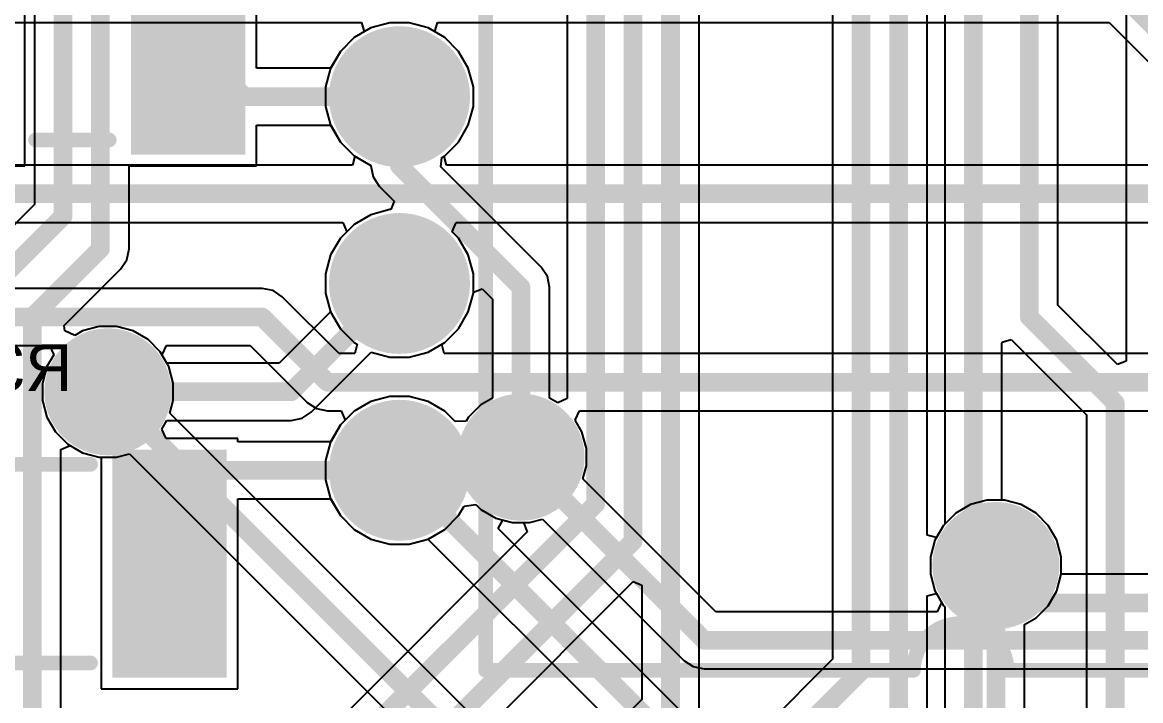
# Model space of a CAD drawing. Header units: inches. Extents: x -8.09 to -2.28, y -0.1 to 6.11.
# Drawn here: x -5.737 to -5.138, y 1.697 to 2.06 of the extents above; entities that cross this region are included whole.
import ezdxf

# ---------------------------------------------------------------- set-up
doc = ezdxf.new("R2010")
doc.units = ezdxf.units.IN
doc.header["$MEASUREMENT"] = 0
for name, color, linetype in [('BottomLayer', 5, 'Continuous'), ('BottomSolder', 6, 'Continuous'), ('InternalPlane1', 76, 'Continuous'), ('InternalPlane2', 16, 'Continuous'), ('MultiLayer', 9, 'Continuous'), ('PadHoleLayer', 156, 'Continuous'), ('TopLayer', 1, 'Continuous'), ('TopOverlay', 2, 'Continuous'), ('TopPaste', 8, 'Continuous'), ('TopSolder', 216, 'Continuous'), ('ViaHoleLayer', 16, 'Continuous')]:
    doc.layers.add(name, color=color, linetype=linetype)
doc.styles.add('Arial', font='', dxfattribs={"height": 0.2})
doc.styles.get('Arial').set_extended_font_data('Arial')

# ---------------------------------------------------------------- blocks, each defined once
blk = doc.blocks.new('PDIP600_P40_13')
at = {"layer": 'BottomLayer'}
h = blk.add_hatch(color=5, dxfattribs=at)
edge = h.paths.add_edge_path()
edge.add_arc((0.3, 0.95), 0.02953, 0, 360)
h = blk.add_hatch(color=5, dxfattribs=at)
edge = h.paths.add_edge_path()
edge.add_arc((0.3, 0.85), 0.02953, 0, 360)
h = blk.add_hatch(color=5, dxfattribs=at)
edge = h.paths.add_edge_path()
edge.add_arc((0.3, 0.75), 0.02953, 0, 360)
at = {"layer": 'BottomSolder'}
h = blk.add_hatch(color=6, dxfattribs=at)
edge = h.paths.add_edge_path()
edge.add_arc((0.3, 0.95), 0.03353, 0, 360)
h = blk.add_hatch(color=6, dxfattribs=at)
edge = h.paths.add_edge_path()
edge.add_arc((0.3, 0.85), 0.03353, 0, 360)
h = blk.add_hatch(color=6, dxfattribs=at)
edge = h.paths.add_edge_path()
edge.add_arc((0.3, 0.75), 0.03353, 0, 360)
at = {"layer": 'InternalPlane1'}
h = blk.add_hatch(color=76, dxfattribs=at)
edge = h.paths.add_edge_path()
edge.add_arc((0.3, 0.95), 0.03772, 0, 360)
h = blk.add_hatch(color=76, dxfattribs=at)
edge = h.paths.add_edge_path()
edge.add_arc((0.3, 0.85), 0.03772, 0, 360)
h = blk.add_hatch(color=76, dxfattribs=at)
edge = h.paths.add_edge_path()
edge.add_arc((0.3, 0.75), 0.03772, 0, 360)
at = {"layer": 'InternalPlane2'}
h = blk.add_hatch(color=16, dxfattribs=at)
edge = h.paths.add_edge_path()
edge.add_arc((0.3, 0.95), 0.03772, 0, 360)
h = blk.add_hatch(color=16, dxfattribs=at)
edge = h.paths.add_edge_path()
edge.add_arc((0.3, 0.85), 0.03772, 0, 360)
h = blk.add_hatch(color=16, dxfattribs=at)
edge = h.paths.add_edge_path()
edge.add_arc((0.3, 0.75), 0.03772, 0, 360)
at = {"layer": 'MultiLayer'}
h = blk.add_hatch(color=9, dxfattribs=at)
edge = h.paths.add_edge_path()
edge.add_arc((0.3, 0.95), 0.02953, 0, 360)
h = blk.add_hatch(color=9, dxfattribs=at)
edge = h.paths.add_edge_path()
edge.add_arc((0.3, 0.85), 0.02953, 0, 360)
h = blk.add_hatch(color=9, dxfattribs=at)
edge = h.paths.add_edge_path()
edge.add_arc((0.3, 0.75), 0.02953, 0, 360)
at = {"layer": 'PadHoleLayer'}
h = blk.add_hatch(color=156, dxfattribs=at)
edge = h.paths.add_edge_path()
edge.add_arc((0.3, 0.95), 0.01772, 0, 360)
h = blk.add_hatch(color=156, dxfattribs=at)
edge = h.paths.add_edge_path()
edge.add_arc((0.3, 0.85), 0.01772, 0, 360)
h = blk.add_hatch(color=156, dxfattribs=at)
edge = h.paths.add_edge_path()
edge.add_arc((0.3, 0.75), 0.01772, 0, 360)
at = {"layer": 'TopLayer'}
h = blk.add_hatch(color=1, dxfattribs=at)
edge = h.paths.add_edge_path()
edge.add_arc((0.3, 0.95), 0.02953, 0, 360)
h = blk.add_hatch(color=1, dxfattribs=at)
edge = h.paths.add_edge_path()
edge.add_arc((0.3, 0.85), 0.02953, 0, 360)
h = blk.add_hatch(color=1, dxfattribs=at)
edge = h.paths.add_edge_path()
edge.add_arc((0.3, 0.75), 0.02953, 0, 360)
at = {"layer": 'TopSolder'}
h = blk.add_hatch(color=216, dxfattribs=at)
edge = h.paths.add_edge_path()
edge.add_arc((0.3, 0.95), 0.03353, 0, 360)
h = blk.add_hatch(color=216, dxfattribs=at)
edge = h.paths.add_edge_path()
edge.add_arc((0.3, 0.85), 0.03353, 0, 360)
h = blk.add_hatch(color=216, dxfattribs=at)
edge = h.paths.add_edge_path()
edge.add_arc((0.3, 0.75), 0.03353, 0, 360)
at = {"layer": 'TopOverlay'}
for points in [[(-0.025, 1.05709, 0.00787, 0.00787, 0), (-0.25394, 1.05709, 0.00787, 0.00787, 0)], [(0.025, 1.05709, 0.00787, 0.00787, -1), (-0.025, 1.05709, 0.00787, 0.00787, 0)], [(0.25394, 1.05709, 0.00787, 0.00787, 0), (0.025, 1.05709, 0.00787, 0.00787, 0)], [(0.25394, 1.05709, 0.00787, 0.00787, 0), (0.25394, -1.05709, 0.00787, 0.00787, 0)]]:
    blk.add_lwpolyline(points, format="xyseb", dxfattribs=at)
for points in [[(-0.02697, 1.05709, 0.00394, 0.00394, 1), (-0.02303, 1.05709, 0.00394, 0.00394, 1)], [(-0.02697, 1.05709, 0.00394, 0.00394, 1), (-0.02303, 1.05709, 0.00394, 0.00394, 1)], [(0.02303, 1.05709, 0.00394, 0.00394, 1), (0.02697, 1.05709, 0.00394, 0.00394, 1)], [(0.02303, 1.05709, 0.00394, 0.00394, 1), (0.02697, 1.05709, 0.00394, 0.00394, 1)], [(0.25197, 1.05709, 0.00394, 0.00394, 1), (0.2559, 1.05709, 0.00394, 0.00394, 1)], [(0.25197, 1.05709, 0.00394, 0.00394, 1), (0.2559, 1.05709, 0.00394, 0.00394, 1)]]:
    blk.add_lwpolyline(points, format="xyseb", close=True, dxfattribs=at)
blk = doc.blocks.new('RESC3226X70X40ML20T20_52')
at = {"layer": 'TopLayer'}
for points in [[(-0.08858, -0.05709), (-0.08858, 0.05709), (-0.03543, 0.05709), (-0.03543, -0.05709)], [(0.03543, -0.05709), (0.03543, 0.05709), (0.08858, 0.05709), (0.08858, -0.05709)]]:
    blk.add_hatch(color=1, dxfattribs=at).paths.add_polyline_path(points)
at = {"layer": 'TopPaste'}
for points in [[(-0.08858, -0.05709), (-0.08858, 0.05709), (-0.03543, 0.05709), (-0.03543, -0.05709)], [(0.03543, -0.05709), (0.03543, 0.05709), (0.08858, 0.05709), (0.08858, -0.05709)]]:
    blk.add_hatch(color=8, dxfattribs=at).paths.add_polyline_path(points)
at = {"layer": 'TopSolder'}
for points in [[(-0.09258, -0.06109), (-0.09258, 0.06109), (-0.03143, 0.06109), (-0.03143, -0.06109)], [(0.03143, -0.06109), (0.03143, 0.06109), (0.09258, 0.06109), (0.09258, -0.06109)]]:
    blk.add_hatch(color=216, dxfattribs=at).paths.add_polyline_path(points)
at = {"layer": 'TopOverlay'}
for points in [[(-0.01969, 0.05315, 0.00787, 0.00787, 0), (0.01969, 0.05315, 0.00787, 0.00787, 0)], [(-0.01969, -0.05315, 0.00787, 0.00787, 0), (0.01969, -0.05315, 0.00787, 0.00787, 0)]]:
    blk.add_lwpolyline(points, format="xyseb", dxfattribs=at)
for points in [[(-0.02165, 0.05315, 0.00394, 0.00394, 1), (-0.01772, 0.05315, 0.00394, 0.00394, 1)], [(0.01772, 0.05315, 0.00394, 0.00394, 1), (0.02165, 0.05315, 0.00394, 0.00394, 1)], [(-0.02165, -0.05315, 0.00394, 0.00394, 1), (-0.01772, -0.05315, 0.00394, 0.00394, 1)], [(0.01772, -0.05315, 0.00394, 0.00394, 1), (0.02165, -0.05315, 0.00394, 0.00394, 1)]]:
    blk.add_lwpolyline(points, format="xyseb", close=True, dxfattribs=at)
blk = doc.blocks.new('RESC3226X70X40ML20T20_54')
at = {"layer": 'TopLayer'}
for points in [[(-0.08858, -0.05709), (-0.08858, 0.05709), (-0.03543, 0.05709), (-0.03543, -0.05709)], [(0.03543, -0.05709), (0.03543, 0.05709), (0.08858, 0.05709), (0.08858, -0.05709)]]:
    blk.add_hatch(color=1, dxfattribs=at).paths.add_polyline_path(points)
at = {"layer": 'TopPaste'}
for points in [[(-0.08858, -0.05709), (-0.08858, 0.05709), (-0.03543, 0.05709), (-0.03543, -0.05709)], [(0.03543, -0.05709), (0.03543, 0.05709), (0.08858, 0.05709), (0.08858, -0.05709)]]:
    blk.add_hatch(color=8, dxfattribs=at).paths.add_polyline_path(points)
at = {"layer": 'TopSolder'}
for points in [[(-0.09258, -0.06109), (-0.09258, 0.06109), (-0.03143, 0.06109), (-0.03143, -0.06109)], [(0.03143, -0.06109), (0.03143, 0.06109), (0.09258, 0.06109), (0.09258, -0.06109)]]:
    blk.add_hatch(color=216, dxfattribs=at).paths.add_polyline_path(points)
at = {"layer": 'TopOverlay'}
for points in [[(-0.01969, 0.05315, 0.00787, 0.00787, 0), (0.01969, 0.05315, 0.00787, 0.00787, 0)], [(-0.01969, -0.05315, 0.00787, 0.00787, 0), (0.01969, -0.05315, 0.00787, 0.00787, 0)]]:
    blk.add_lwpolyline(points, format="xyseb", dxfattribs=at)
for points in [[(-0.02165, 0.05315, 0.00394, 0.00394, 1), (-0.01772, 0.05315, 0.00394, 0.00394, 1)], [(0.01772, 0.05315, 0.00394, 0.00394, 1), (0.02165, 0.05315, 0.00394, 0.00394, 1)], [(-0.02165, -0.05315, 0.00394, 0.00394, 1), (-0.01772, -0.05315, 0.00394, 0.00394, 1)], [(0.01772, -0.05315, 0.00394, 0.00394, 1), (0.02165, -0.05315, 0.00394, 0.00394, 1)]]:
    blk.add_lwpolyline(points, format="xyseb", close=True, dxfattribs=at)

msp = doc.modelspace()

# ---------------------------------------------------------------- hatches: boundary and pattern name
at = {"layer": 'BottomLayer'}
h = msp.add_hatch(color=5, dxfattribs=at)
edge = h.paths.add_edge_path()
edge.add_arc((-5.691, 1.862), 0.025, 0, 360)
h = msp.add_hatch(color=5, dxfattribs=at)
edge = h.paths.add_edge_path()
edge.add_arc((-5.47, 1.827), 0.025, 0, 360)
h = msp.add_hatch(color=5, dxfattribs=at)
edge = h.paths.add_edge_path()
edge.add_arc((-5.21591, 1.769), 0.025, 0, 360)
at = {"layer": 'BottomSolder'}
h = msp.add_hatch(color=6, dxfattribs=at)
edge = h.paths.add_edge_path()
edge.add_arc((-5.691, 1.862), 0.029, 0, 360)
h = msp.add_hatch(color=6, dxfattribs=at)
edge = h.paths.add_edge_path()
edge.add_arc((-5.47, 1.827), 0.029, 0, 360)
h = msp.add_hatch(color=6, dxfattribs=at)
edge = h.paths.add_edge_path()
edge.add_arc((-5.21591, 1.769), 0.029, 0, 360)
at = {"layer": 'InternalPlane1'}
h = msp.add_hatch(color=76, dxfattribs=at)
edge = h.paths.add_edge_path()
edge.add_arc((-5.691, 1.862), 0.034, 0, 360)
h = msp.add_hatch(color=76, dxfattribs=at)
edge = h.paths.add_edge_path()
edge.add_arc((-5.47, 1.827), 0.034, 0, 360)
h = msp.add_hatch(color=76, dxfattribs=at)
edge = h.paths.add_edge_path()
edge.add_arc((-5.21591, 1.769), 0.034, 0, 360)
at = {"layer": 'InternalPlane2'}
h = msp.add_hatch(color=16, dxfattribs=at)
edge = h.paths.add_edge_path()
edge.add_arc((-5.691, 1.862), 0.034, 0, 360)
h = msp.add_hatch(color=16, dxfattribs=at)
edge = h.paths.add_edge_path()
edge.add_arc((-5.47, 1.827), 0.034, 0, 360)
h = msp.add_hatch(color=16, dxfattribs=at)
edge = h.paths.add_edge_path()
edge.add_arc((-5.21591, 1.769), 0.034, 0, 360)
at = {"layer": 'TopLayer'}
h = msp.add_hatch(color=1, dxfattribs=at)
edge = h.paths.add_edge_path()
edge.add_arc((-5.691, 1.862), 0.025, 0, 360)
h = msp.add_hatch(color=1, dxfattribs=at)
edge = h.paths.add_edge_path()
edge.add_arc((-5.47, 1.827), 0.025, 0, 360)
h = msp.add_hatch(color=1, dxfattribs=at)
edge = h.paths.add_edge_path()
edge.add_arc((-5.21591, 1.769), 0.025, 0, 360)
at = {"layer": 'TopSolder'}
h = msp.add_hatch(color=216, dxfattribs=at)
edge = h.paths.add_edge_path()
edge.add_arc((-5.691, 1.862), 0.029, 0, 360)
h = msp.add_hatch(color=216, dxfattribs=at)
edge = h.paths.add_edge_path()
edge.add_arc((-5.47, 1.827), 0.029, 0, 360)
h = msp.add_hatch(color=216, dxfattribs=at)
edge = h.paths.add_edge_path()
edge.add_arc((-5.21591, 1.769), 0.029, 0, 360)
at = {"layer": 'ViaHoleLayer'}
h = msp.add_hatch(color=16, dxfattribs=at)
edge = h.paths.add_edge_path()
edge.add_arc((-5.691, 1.862), 0.014, 0, 360)
h = msp.add_hatch(color=16, dxfattribs=at)
edge = h.paths.add_edge_path()
edge.add_arc((-5.47, 1.827), 0.014, 0, 360)
h = msp.add_hatch(color=16, dxfattribs=at)
edge = h.paths.add_edge_path()
edge.add_arc((-5.21591, 1.769), 0.014, 0, 360)

# ---------------------------------------------------------------- linework, layer by layer
at = {"layer": 'BottomLayer'}
for p, q in [((-7.0168, 2.05971), (-5.55528, 2.05971)), ((-5.55528, 2.05971), (-5.55394, 2.05471)), ((-5.51606, 2.05471), (-5.51472, 2.05971)), ((-5.51472, 2.05971), (-5.15533, 2.05971)), ((-5.15533, 2.05971), (-5.08354, 1.98791)), ((-5.55394, 2.05471), (-5.55927, 2.05163)), ((-5.51073, 2.05163), (-5.51606, 2.05471)), ((-5.55927, 2.05163), (-5.56663, 2.04427)), ((-5.50337, 2.04427), (-5.51073, 2.05163)), ((-5.56663, 2.04427), (-5.57183, 2.03526)), ((-5.49817, 2.03526), (-5.50337, 2.04427)), ((-5.57183, 2.03526), (-5.57453, 2.0252)), ((-5.49547, 2.0252), (-5.49817, 2.03526)), ((-5.57453, 2.0252), (-5.57453, 2.0148)), ((-5.49547, 2.0148), (-5.49547, 2.0252)), ((-5.57453, 2.0148), (-5.57183, 2.00474)), ((-5.49817, 2.00474), (-5.49547, 2.0148)), ((-5.57183, 2.00474), (-5.56663, 1.99573)), ((-5.50337, 1.99573), (-5.49817, 2.00474)), ((-5.56663, 1.99573), (-5.55927, 1.98837)), ((-5.51073, 1.98837), (-5.50337, 1.99573)), ((-5.55884, 1.98812), (-5.56014, 1.98329)), ((-5.55927, 1.98837), (-5.55884, 1.98812)), ((-5.51116, 1.98812), (-5.51073, 1.98837)), ((-5.50986, 1.98329), (-5.51116, 1.98812)), ((-5.56014, 1.98329), (-6.71846, 1.98329)), ((-5.08546, 1.98329), (-5.50986, 1.98329)), ((-6.71212, 1.95271), (-5.56527, 1.95271)), ((-5.56527, 1.95271), (-5.56319, 1.94771)), ((-5.50681, 1.94771), (-5.50473, 1.95271)), ((-5.50473, 1.95271), (-5.07886, 1.95271)), ((-5.56319, 1.94771), (-5.56663, 1.94427)), ((-5.50337, 1.94427), (-5.50681, 1.94771)), ((-5.56663, 1.94427), (-5.57183, 1.93526)), ((-5.49817, 1.93526), (-5.50337, 1.94427)), ((-5.57183, 1.93526), (-5.57453, 1.9252)), ((-5.49547, 1.9252), (-5.49817, 1.93526)), ((-5.57453, 1.9252), (-5.57453, 1.9148)), ((-5.49547, 1.9148), (-5.49547, 1.9252)), ((-5.60851, 1.91738), (-6.52791, 1.91738)), ((-5.60265, 1.91622), (-5.60851, 1.91738)), ((-5.59769, 1.9129), (-5.60265, 1.91622)), ((-5.57453, 1.9148), (-5.57183, 1.90474)), ((-5.49817, 1.90474), (-5.49547, 1.9148)), ((-5.56722, 1.88243), (-5.59769, 1.9129)), ((-5.57183, 1.90474), (-5.56663, 1.89573)), ((-5.50337, 1.89573), (-5.49817, 1.90474)), ((-5.56663, 1.89573), (-5.55927, 1.88837)), ((-5.51073, 1.88837), (-5.50337, 1.89573)), ((-6.52158, 1.88679), (-5.72229, 1.88679)), ((-5.72229, 1.88679), (-5.71999, 1.88179)), ((-5.66201, 1.88179), (-5.65971, 1.88679)), ((-5.65971, 1.88679), (-5.61484, 1.88679)), ((-5.61484, 1.88679), (-5.58437, 1.85632)), ((-5.55927, 1.88837), (-5.55764, 1.88743)), ((-5.55764, 1.88743), (-5.55898, 1.88243)), ((-5.51236, 1.88743), (-5.51073, 1.88837)), ((-5.51102, 1.88243), (-5.51236, 1.88743)), ((-5.71999, 1.88179), (-5.72361, 1.87551)), ((-5.65839, 1.87551), (-5.66201, 1.88179)), ((-5.55898, 1.88243), (-5.56722, 1.88243)), ((-5.0615, 1.88243), (-5.51102, 1.88243)), ((-5.72361, 1.87551), (-5.726, 1.86661)), ((-5.656, 1.86661), (-5.65839, 1.87551)), ((-5.726, 1.86661), (-5.726, 1.85739)), ((-5.656, 1.85739), (-5.656, 1.86661)), ((-5.726, 1.85739), (-5.72361, 1.84849)), ((-5.65785, 1.85048), (-5.656, 1.85739)), ((-5.58437, 1.85632), (-5.5794, 1.853)), ((-5.49467, 1.68729), (-5.65785, 1.85048)), ((-5.5794, 1.853), (-5.57355, 1.85184)), ((-5.57355, 1.85184), (-5.56613, 1.85184)), ((-5.56613, 1.85184), (-5.56406, 1.84684)), ((-5.44104, 1.84684), (-5.43877, 1.85184)), ((-5.43877, 1.85184), (-5.06784, 1.85184)), ((-5.72361, 1.84849), (-5.71901, 1.84051)), ((-5.56663, 1.84427), (-5.57183, 1.83526)), ((-5.56406, 1.84684), (-5.56663, 1.84427)), ((-5.43739, 1.84051), (-5.44104, 1.84684)), ((-5.71901, 1.84051), (-5.71249, 1.83399)), ((-5.435, 1.83161), (-5.43739, 1.84051)), ((-5.71249, 1.83399), (-5.70451, 1.82939)), ((-5.57183, 1.83526), (-5.57453, 1.8252)), ((-5.435, 1.82239), (-5.435, 1.83161)), ((-5.70451, 1.82939), (-5.69561, 1.827)), ((-5.69561, 1.827), (-5.68639, 1.827)), ((-5.68639, 1.827), (-5.67948, 1.82885)), ((-5.67948, 1.82885), (-5.51181, 1.66119)), ((-5.57453, 1.8252), (-5.57453, 1.8148)), ((-5.43685, 1.81548), (-5.435, 1.82239)), ((-5.57453, 1.8148), (-5.57183, 1.80474)), ((-5.36567, 1.74429), (-5.43685, 1.81548)), ((-5.57183, 1.80474), (-5.56663, 1.79573)), ((-5.22942, 1.80161), (-5.2374, 1.79701)), ((-5.22051, 1.804), (-5.22942, 1.80161)), ((-5.2113, 1.804), (-5.22051, 1.804)), ((-5.2024, 1.80161), (-5.2113, 1.804)), ((-5.19442, 1.79701), (-5.2024, 1.80161)), ((-5.56663, 1.79573), (-5.55927, 1.78837)), ((-5.2374, 1.79701), (-5.24391, 1.79049)), ((-5.1879, 1.79049), (-5.19442, 1.79701)), ((-5.48224, 1.78887), (-5.47965, 1.79335)), ((-5.47965, 1.79335), (-5.47461, 1.792)), ((-5.47461, 1.792), (-5.46539, 1.792)), ((-5.46539, 1.792), (-5.45848, 1.79385)), ((-5.45848, 1.79385), (-5.38281, 1.71819)), ((-5.24391, 1.79049), (-5.24852, 1.78251)), ((-5.18329, 1.78251), (-5.1879, 1.79049)), ((-5.55927, 1.78837), (-5.55026, 1.78317)), ((-5.55026, 1.78317), (-5.5402, 1.78047)), ((-5.5298, 1.78047), (-5.51978, 1.78316)), ((-5.51978, 1.78316), (-5.42854, 1.69191)), ((-5.08467, 1.39129), (-5.48224, 1.78887)), ((-5.5402, 1.78047), (-5.5298, 1.78047)), ((-5.24852, 1.78251), (-5.25091, 1.77361)), ((-5.18091, 1.77361), (-5.18329, 1.78251)), ((-5.25091, 1.77361), (-5.25091, 1.76439)), ((-5.18091, 1.76439), (-5.18091, 1.77361)), ((-5.25091, 1.76439), (-5.24852, 1.75549)), ((-5.18083, 1.76429), (-5.18091, 1.76439)), ((-4.6214, 1.76429), (-5.18083, 1.76429)), ((-5.24852, 1.75549), (-5.24494, 1.74929)), ((-5.24494, 1.74929), (-5.24731, 1.74429)), ((-5.24731, 1.74429), (-5.36567, 1.74429)), ((-5.38281, 1.71819), (-5.37785, 1.71487)), ((-5.37785, 1.71487), (-5.372, 1.71371)), ((-5.372, 1.71371), (-4.91199, 1.71371))]:
    msp.add_line(p, q, dxfattribs=at)
for points in [[(-5.149, 2.075, 0.01, 0.01, 0), (-4.994, 1.92, 0.01, 0.01, 0)], [(-6.71846, 1.968, 0.01, 0.01, 0), (-5.07253, 1.968, 0.01, 0.01, 0)], [(-6.52791, 1.90209, 0.01, 0.01, 0), (-5.60851, 1.90209, 0.01, 0.01, 0)], [(-5.60851, 1.90209, 0.01, 0.01, 0), (-5.57355, 1.86713, 0.01, 0.01, 0)], [(-5.691, 1.862, 0.01, 0.01, 0), (-5.501, 1.672, 0.01, 0.01, 0)], [(-5.57355, 1.86713, 0.01, 0.01, 0), (-5.0615, 1.86713, 0.01, 0.01, 0)], [(-5.47, 1.827, 0.01, 0.01, 0), (-5.372, 1.729, 0.01, 0.01, 0)], [(-5.535, 1.82, 0.01, 0.01, 0), (-5.091, 1.376, 0.01, 0.01, 0)], [(-5.21591, 1.769, 0.01, 0.01, 0), (-5.19591, 1.749, 0.01, 0.01, 0)], [(-5.19591, 1.749, 0.01, 0.01, 0), (-4.165, 1.749, 0.01, 0.01, 0)], [(-5.372, 1.729, 0.01, 0.01, 0), (-4.401, 1.729, 0.01, 0.01, 0)]]:
    msp.add_lwpolyline(points, format="xyseb", dxfattribs=at)
for points in [[(-5.61101, 1.90209, 0.005, 0.005, 1), (-5.60601, 1.90209, 0.005, 0.005, 1)], [(-5.61101, 1.90209, 0.005, 0.005, 1), (-5.60601, 1.90209, 0.005, 0.005, 1)], [(-5.6935, 1.862, 0.005, 0.005, 1), (-5.6885, 1.862, 0.005, 0.005, 1)], [(-5.57605, 1.86713, 0.005, 0.005, 1), (-5.57105, 1.86713, 0.005, 0.005, 1)], [(-5.57605, 1.86713, 0.005, 0.005, 1), (-5.57105, 1.86713, 0.005, 0.005, 1)], [(-5.4725, 1.827, 0.005, 0.005, 1), (-5.4675, 1.827, 0.005, 0.005, 1)], [(-5.5375, 1.82, 0.005, 0.005, 1), (-5.5325, 1.82, 0.005, 0.005, 1)], [(-5.21841, 1.769, 0.005, 0.005, 1), (-5.21341, 1.769, 0.005, 0.005, 1)], [(-5.19841, 1.749, 0.005, 0.005, 1), (-5.19341, 1.749, 0.005, 0.005, 1)], [(-5.19841, 1.749, 0.005, 0.005, 1), (-5.19341, 1.749, 0.005, 0.005, 1)], [(-5.3745, 1.729, 0.005, 0.005, 1), (-5.3695, 1.729, 0.005, 0.005, 1)], [(-5.3745, 1.729, 0.005, 0.005, 1), (-5.3695, 1.729, 0.005, 0.005, 1)]]:
    msp.add_lwpolyline(points, format="xyseb", close=True, dxfattribs=at)
at = {"layer": 'TopLayer'}
for p, q in [((-5.37471, 1.691), (-5.37471, 2.44306)), ((-5.73029, 2.38271), (-5.73029, 1.96233)), ((-5.18271, 1.90833), (-5.18271, 2.36393)), ((-5.14629, 2.33359), (-5.14629, 1.87846)), ((-5.30329, 2.28042), (-5.30329, 1.71886)), ((-5.44529, 2.27667), (-5.44529, 1.8584)), ((-5.24329, 2.25654), (-5.24329, 1.79111)), ((-5.25271, 1.78526), (-5.25271, 2.25367)), ((-5.73543, 1.98291), (-5.73543, 2.11709)), ((-5.61142, 2.03529), (-5.61142, 2.11709)), ((-5.5402, 2.05953), (-5.55026, 2.05683)), ((-5.5298, 2.05953), (-5.5402, 2.05953)), ((-5.51974, 2.05683), (-5.5298, 2.05953)), ((-5.55026, 2.05683), (-5.55927, 2.05163)), ((-5.51073, 2.05163), (-5.51974, 2.05683)), ((-5.55927, 2.05163), (-5.56663, 2.04427)), ((-5.50337, 2.04427), (-5.51073, 2.05163)), ((-5.56663, 2.04427), (-5.57181, 2.03529)), ((-5.49817, 2.03526), (-5.50337, 2.04427)), ((-5.57181, 2.03529), (-5.61142, 2.03529)), ((-5.49547, 2.0252), (-5.49817, 2.03526)), ((-5.49547, 2.0148), (-5.49547, 2.0252)), ((-5.49817, 2.00474), (-5.49547, 2.0148)), ((-5.61142, 1.98291), (-5.61142, 2.00471)), ((-5.61142, 2.00471), (-5.57181, 2.00471)), ((-5.57181, 2.00471), (-5.56663, 1.99573)), ((-5.50337, 1.99573), (-5.49817, 2.00474)), ((-5.56663, 1.99573), (-5.55927, 1.98837)), ((-5.51073, 1.98837), (-5.50337, 1.99573)), ((-5.55927, 1.98837), (-5.55029, 1.98319)), ((-5.51292, 1.98252), (-5.51227, 1.98748)), ((-5.51227, 1.98748), (-5.51073, 1.98837)), ((-5.80858, 1.98291), (-5.73543, 1.98291)), ((-5.67971, 1.93851), (-5.67971, 1.98291)), ((-5.67971, 1.98291), (-5.61142, 1.98291)), ((-5.55029, 1.98319), (-5.55029, 1.98297)), ((-5.55029, 1.98297), (-5.54913, 1.97712)), ((-5.45919, 1.92879), (-5.51292, 1.98252)), ((-5.54913, 1.97712), (-5.54581, 1.97216)), ((-5.54581, 1.97216), (-5.5378, 1.96415)), ((-5.5378, 1.96415), (-5.53972, 1.95953)), ((-5.73029, 1.96233), (-5.79282, 1.89981)), ((-5.55026, 1.95683), (-5.55927, 1.95163)), ((-5.5402, 1.95953), (-5.55026, 1.95683)), ((-5.53972, 1.95953), (-5.5402, 1.95953)), ((-5.55927, 1.95163), (-5.56663, 1.94427)), ((-5.68087, 1.93265), (-5.67971, 1.93851)), ((-5.56663, 1.94427), (-5.57183, 1.93526)), ((-5.68419, 1.92769), (-5.68087, 1.93265)), ((-5.57183, 1.93526), (-5.57453, 1.9252)), ((-5.7144, 1.89748), (-5.68419, 1.92769)), ((-5.45587, 1.92382), (-5.45919, 1.92879)), ((-5.57453, 1.9252), (-5.57453, 1.9148)), ((-5.45471, 1.91797), (-5.45587, 1.92382)), ((-5.57453, 1.9148), (-5.57184, 1.90478)), ((-5.49817, 1.90474), (-5.49547, 1.9148)), ((-5.49547, 1.91528), (-5.49085, 1.9172)), ((-5.49547, 1.9148), (-5.49547, 1.91528)), ((-5.49085, 1.9172), (-5.48529, 1.91164)), ((-5.45471, 1.85858), (-5.45471, 1.91797)), ((-5.48529, 1.91164), (-5.48529, 1.85858)), ((-5.57184, 1.90478), (-5.59933, 1.87729)), ((-5.50337, 1.89573), (-5.49817, 1.90474)), ((-5.15091, 1.87654), (-5.18271, 1.90833)), ((-5.71399, 1.89465), (-5.7144, 1.89748)), ((-5.69561, 1.897), (-5.70451, 1.89461)), ((-5.68639, 1.897), (-5.69561, 1.897)), ((-5.67749, 1.89461), (-5.68639, 1.897)), ((-5.70871, 1.89219), (-5.71399, 1.89465)), ((-5.70451, 1.89461), (-5.70871, 1.89219)), ((-5.66951, 1.89001), (-5.67749, 1.89461)), ((-5.51073, 1.88837), (-5.50337, 1.89573)), ((-5.66299, 1.88349), (-5.66951, 1.89001)), ((-5.51974, 1.88317), (-5.51073, 1.88837)), ((-5.21271, 1.88823), (-5.21208, 1.88871)), ((-5.21271, 1.804), (-5.21271, 1.88823)), ((-5.21208, 1.88871), (-5.20771, 1.89008)), ((-5.20771, 1.89008), (-5.16738, 1.84975)), ((-5.65942, 1.87729), (-5.66299, 1.88349)), ((-5.58219, 1.85119), (-5.55022, 1.88316)), ((-5.55022, 1.88316), (-5.5402, 1.88047)), ((-5.5402, 1.88047), (-5.5298, 1.88047)), ((-5.5298, 1.88047), (-5.51974, 1.88317)), ((-5.59933, 1.87729), (-5.65942, 1.87729)), ((-5.14629, 1.87846), (-5.15091, 1.87654)), ((-5.55026, 1.85683), (-5.55927, 1.85163)), ((-5.5402, 1.85953), (-5.55026, 1.85683)), ((-5.5298, 1.85953), (-5.5402, 1.85953)), ((-5.51974, 1.85683), (-5.5298, 1.85953)), ((-5.51073, 1.85163), (-5.51974, 1.85683)), ((-5.49149, 1.85501), (-5.49801, 1.84849)), ((-5.48529, 1.85858), (-5.49149, 1.85501)), ((-5.45029, 1.85604), (-5.45471, 1.85858)), ((-5.44529, 1.8584), (-5.45029, 1.85604)), ((-5.58715, 1.84787), (-5.58219, 1.85119)), ((-5.55927, 1.85163), (-5.56663, 1.84427)), ((-5.50517, 1.84608), (-5.51073, 1.85163)), ((-5.16738, 1.84975), (-5.16738, 1.25406)), ((-5.66208, 1.84209), (-5.65942, 1.84671)), ((-5.65942, 1.84671), (-5.593, 1.84671)), ((-5.593, 1.84671), (-5.58715, 1.84787)), ((-5.56663, 1.84427), (-5.57181, 1.83529)), ((-5.49924, 1.84636), (-5.50517, 1.84608)), ((-5.49801, 1.84849), (-5.49924, 1.84636)), ((-5.65987, 1.83709), (-5.66208, 1.84209)), ((-5.62142, 1.83709), (-5.65987, 1.83709)), ((-5.62142, 1.83529), (-5.62142, 1.83709)), ((-5.71612, 1.83114), (-5.71112, 1.8332)), ((-5.71612, 1.31851), (-5.71612, 1.83114)), ((-5.71112, 1.8332), (-5.70451, 1.82939)), ((-5.57181, 1.83529), (-5.62142, 1.83529)), ((-5.70451, 1.82939), (-5.69561, 1.827)), ((-5.69561, 1.827), (-5.69457, 1.827)), ((-5.69457, 1.827), (-5.69457, 1.70291)), ((-5.62142, 1.70291), (-5.62142, 1.80471)), ((-5.62142, 1.80471), (-5.57181, 1.80471)), ((-5.57181, 1.80471), (-5.56663, 1.79573)), ((-5.50042, 1.80085), (-5.49417, 1.80167)), ((-5.49417, 1.80167), (-5.49149, 1.79899)), ((-5.2113, 1.804), (-5.21271, 1.804)), ((-5.2024, 1.80161), (-5.2113, 1.804)), ((-5.19442, 1.79701), (-5.2024, 1.80161)), ((-5.56663, 1.79573), (-5.55927, 1.78837)), ((-5.51073, 1.78837), (-5.50337, 1.79573)), ((-5.50337, 1.79573), (-5.50042, 1.80085)), ((-5.49149, 1.79899), (-5.48351, 1.79439)), ((-5.1879, 1.79049), (-5.19442, 1.79701)), ((-5.48351, 1.79439), (-5.47461, 1.792)), ((-5.47461, 1.792), (-5.4687, 1.792)), ((-5.4687, 1.792), (-5.46663, 1.787)), ((-5.24391, 1.79049), (-5.24771, 1.78392)), ((-5.24329, 1.79111), (-5.24391, 1.79049)), ((-5.18329, 1.78251), (-5.1879, 1.79049)), ((-5.46663, 1.787), (-5.57881, 1.67481)), ((-5.55927, 1.78837), (-5.55026, 1.78317)), ((-5.55026, 1.78317), (-5.5402, 1.78047)), ((-5.5298, 1.78047), (-5.51974, 1.78317)), ((-5.51974, 1.78317), (-5.51073, 1.78837)), ((-5.24771, 1.78392), (-5.25271, 1.78526)), ((-5.5402, 1.78047), (-5.5298, 1.78047)), ((-5.18091, 1.77361), (-5.18329, 1.78251)), ((-5.18091, 1.76439), (-5.18091, 1.77361)), ((-5.49384, 1.67653), (-5.40991, 1.76046)), ((-5.40991, 1.76046), (-5.40529, 1.75854)), ((-5.18329, 1.75549), (-5.18091, 1.76439)), ((-5.40529, 1.75854), (-5.40529, 1.69733)), ((-5.25271, 1.75274), (-5.24771, 1.75408)), ((-5.24771, 1.75408), (-5.24391, 1.74751)), ((-5.1879, 1.74751), (-5.18329, 1.75549)), ((-5.25271, 1.588), (-5.25271, 1.75274)), ((-5.24391, 1.74751), (-5.24329, 1.74689)), ((-5.19442, 1.74099), (-5.1879, 1.74751)), ((-5.24329, 1.74689), (-5.24329, 1.34351)), ((-5.20061, 1.73742), (-5.19442, 1.74099)), ((-5.20061, 1.26476), (-5.20061, 1.73742)), ((-5.30329, 1.71886), (-5.41306, 1.6091)), ((-5.69457, 1.70291), (-5.62142, 1.70291)), ((-5.40529, 1.69733), (-5.43748, 1.66515))]:
    msp.add_line(p, q, dxfattribs=at)
for points in [[(-5.198, 1.902, 0.01, 0.01, 0), (-5.198, 2.804, 0.01, 0.01, 0)], [(-5.695, 1.93851, 0.01, 0.01, 0), (-5.695, 2.485, 0.01, 0.01, 0)], [(-5.39, 1.691, 0.01, 0.01, 0), (-5.39, 2.44306, 0.01, 0.01, 0)], [(-5.41, 1.782, 0.01, 0.01, 0), (-5.41, 2.432, 0.01, 0.01, 0)], [(-5.228, 1.34351, 0.01, 0.01, 0), (-5.228, 2.41, 0.01, 0.01, 0)], [(-5.715, 1.956, 0.01, 0.01, 0), (-5.715, 2.393, 0.01, 0.01, 0)], [(-5.288, 1.71253, 0.01, 0.01, 0), (-5.288, 2.312, 0.01, 0.01, 0)], [(-5.43, 1.802, 0.01, 0.01, 0), (-5.43, 2.283, 0.01, 0.01, 0)], [(-5.268, 1.588, 0.01, 0.01, 0), (-5.268, 2.26, 0.01, 0.01, 0)], [(-5.64799, 2.05, 0.01, 0.01, 0), (-5.61799, 2.02, 0.01, 0.01, 0)], [(-5.61799, 2.02, 0.01, 0.01, 0), (-5.535, 2.02, 0.01, 0.01, 0)], [(-5.535, 1.98297, 0.01, 0.01, 0), (-5.535, 2.02, 0.01, 0.01, 0)], [(-5.535, 1.98297, 0.01, 0.01, 0), (-5.47, 1.91797, 0.01, 0.01, 0)], [(-5.78201, 1.88899, 0.01, 0.01, 0), (-5.715, 1.956, 0.01, 0.01, 0)], [(-5.73142, 1.90209, 0.01, 0.01, 0), (-5.695, 1.93851, 0.01, 0.01, 0)], [(-5.593, 1.862, 0.01, 0.01, 0), (-5.535, 1.92, 0.01, 0.01, 0)], [(-5.47, 1.827, 0.01, 0.01, 0), (-5.47, 1.91797, 0.01, 0.01, 0)], [(-5.73142, 1.31217, 0.01, 0.01, 0), (-5.73142, 1.90209, 0.01, 0.01, 0)], [(-5.198, 1.902, 0.01, 0.01, 0), (-5.15209, 1.85609, 0.01, 0.01, 0)], [(-5.691, 1.862, 0.01, 0.01, 0), (-5.593, 1.862, 0.01, 0.01, 0)], [(-5.15209, 1.11094, 0.01, 0.01, 0), (-5.15209, 1.85609, 0.01, 0.01, 0)], [(-5.65799, 1.82, 0.01, 0.01, 0), (-5.535, 1.82, 0.01, 0.01, 0)], [(-5.65799, 1.77, 0.01, 0.01, 0), (-5.65799, 1.82, 0.01, 0.01, 0)], [(-5.568, 1.664, 0.01, 0.01, 0), (-5.43, 1.802, 0.01, 0.01, 0)], [(-5.50914, 1.68286, 0.01, 0.01, 0), (-5.41, 1.782, 0.01, 0.01, 0)], [(-5.21591, 1.26476, 0.01, 0.01, 0), (-5.21591, 1.769, 0.01, 0.01, 0)], [(-5.40853, 1.592, 0.01, 0.01, 0), (-5.288, 1.71253, 0.01, 0.01, 0)]]:
    msp.add_lwpolyline(points, format="xyseb", dxfattribs=at)
for points in [[(-5.65049, 2.05, 0.005, 0.005, 1), (-5.64549, 2.05, 0.005, 0.005, 1)], [(-5.62049, 2.02, 0.005, 0.005, 1), (-5.61549, 2.02, 0.005, 0.005, 1)], [(-5.62049, 2.02, 0.005, 0.005, 1), (-5.61549, 2.02, 0.005, 0.005, 1)], [(-5.5375, 2.02, 0.005, 0.005, 1), (-5.5325, 2.02, 0.005, 0.005, 1)], [(-5.5375, 2.02, 0.005, 0.005, 1), (-5.5325, 2.02, 0.005, 0.005, 1)], [(-5.5375, 1.98297, 0.005, 0.005, 1), (-5.5325, 1.98297, 0.005, 0.005, 1)], [(-5.5375, 1.98297, 0.005, 0.005, 1), (-5.5325, 1.98297, 0.005, 0.005, 1)], [(-5.7175, 1.956, 0.005, 0.005, 1), (-5.7125, 1.956, 0.005, 0.005, 1)], [(-5.7175, 1.956, 0.005, 0.005, 1), (-5.7125, 1.956, 0.005, 0.005, 1)], [(-5.6975, 1.93851, 0.005, 0.005, 1), (-5.6925, 1.93851, 0.005, 0.005, 1)], [(-5.6975, 1.93851, 0.005, 0.005, 1), (-5.6925, 1.93851, 0.005, 0.005, 1)], [(-5.5375, 1.92, 0.005, 0.005, 1), (-5.5325, 1.92, 0.005, 0.005, 1)], [(-5.4725, 1.91797, 0.005, 0.005, 1), (-5.4675, 1.91797, 0.005, 0.005, 1)], [(-5.4725, 1.91797, 0.005, 0.005, 1), (-5.4675, 1.91797, 0.005, 0.005, 1)], [(-5.73392, 1.90209, 0.005, 0.005, 1), (-5.72892, 1.90209, 0.005, 0.005, 1)], [(-5.73392, 1.90209, 0.005, 0.005, 1), (-5.72892, 1.90209, 0.005, 0.005, 1)], [(-5.2005, 1.902, 0.005, 0.005, 1), (-5.1955, 1.902, 0.005, 0.005, 1)], [(-5.2005, 1.902, 0.005, 0.005, 1), (-5.1955, 1.902, 0.005, 0.005, 1)], [(-5.6935, 1.862, 0.005, 0.005, 1), (-5.6885, 1.862, 0.005, 0.005, 1)], [(-5.5955, 1.862, 0.005, 0.005, 1), (-5.5905, 1.862, 0.005, 0.005, 1)], [(-5.5955, 1.862, 0.005, 0.005, 1), (-5.5905, 1.862, 0.005, 0.005, 1)], [(-5.15459, 1.85609, 0.005, 0.005, 1), (-5.14959, 1.85609, 0.005, 0.005, 1)], [(-5.15459, 1.85609, 0.005, 0.005, 1), (-5.14959, 1.85609, 0.005, 0.005, 1)], [(-5.4725, 1.827, 0.005, 0.005, 1), (-5.4675, 1.827, 0.005, 0.005, 1)], [(-5.66049, 1.82, 0.005, 0.005, 1), (-5.65549, 1.82, 0.005, 0.005, 1)], [(-5.66049, 1.82, 0.005, 0.005, 1), (-5.65549, 1.82, 0.005, 0.005, 1)], [(-5.5375, 1.82, 0.005, 0.005, 1), (-5.5325, 1.82, 0.005, 0.005, 1)], [(-5.4325, 1.802, 0.005, 0.005, 1), (-5.4275, 1.802, 0.005, 0.005, 1)], [(-5.4325, 1.802, 0.005, 0.005, 1), (-5.4275, 1.802, 0.005, 0.005, 1)], [(-5.4125, 1.782, 0.005, 0.005, 1), (-5.4075, 1.782, 0.005, 0.005, 1)], [(-5.4125, 1.782, 0.005, 0.005, 1), (-5.4075, 1.782, 0.005, 0.005, 1)], [(-5.66049, 1.77, 0.005, 0.005, 1), (-5.65549, 1.77, 0.005, 0.005, 1)], [(-5.21841, 1.769, 0.005, 0.005, 1), (-5.21341, 1.769, 0.005, 0.005, 1)], [(-5.2905, 1.71253, 0.005, 0.005, 1), (-5.2855, 1.71253, 0.005, 0.005, 1)], [(-5.2905, 1.71253, 0.005, 0.005, 1), (-5.2855, 1.71253, 0.005, 0.005, 1)]]:
    msp.add_lwpolyline(points, format="xyseb", close=True, dxfattribs=at)

# ---------------------------------------------------------------- block references
at = {"rotation": 180}
msp.add_blockref('PDIP600_P40_13', (-5.235, 2.77), dxfattribs=at)
for name, p in [('RESC3226X70X40ML20T20_54', (-5.71, 2.05)), ('RESC3226X70X40ML20T20_52', (-5.72, 1.77))]:
    msp.add_blockref(name, p)

# ---------------------------------------------------------------- texts
at = {"layer": 'TopOverlay', "style": 'Arial', "text_generation_flag": 2}
msp.add_text('R39', height=0.025, dxfattribs=at).set_placement((-5.71001, 1.8625))

doc.saveas('drawing.dxf')
